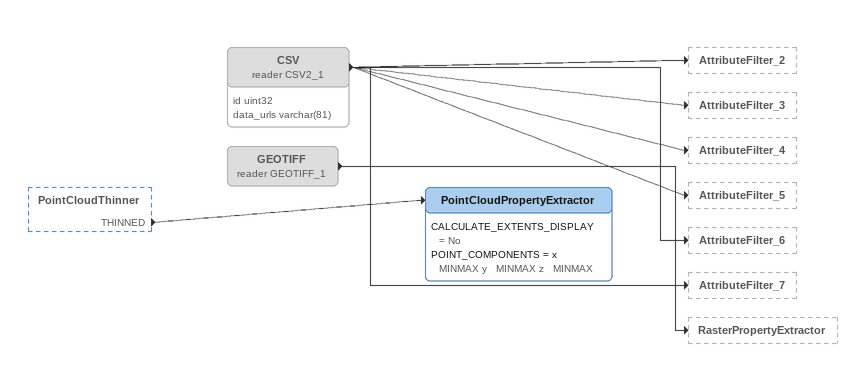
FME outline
PointCloudThinner [outside]
    THINNED -> PointCloudPropertyExtractor
CSV (reader CSV2_1) [off]
    attributes: id uint32, data_urls varchar(81)
    -> AttributeFilter_2
    -> AttributeFilter_3
    -> AttributeFilter_4
    -> AttributeFilter_5
    -> AttributeFilter_6
    -> AttributeFilter_7
GEOTIFF (reader GEOTIFF_1) [off]
    -> RasterPropertyExtractor
PointCloudPropertyExtractor
    CALCULATE_EXTENTS_DISPLAY = No
    POINT_COMPONENTS = x   MINMAX y   MINMAX z   MINMAX
